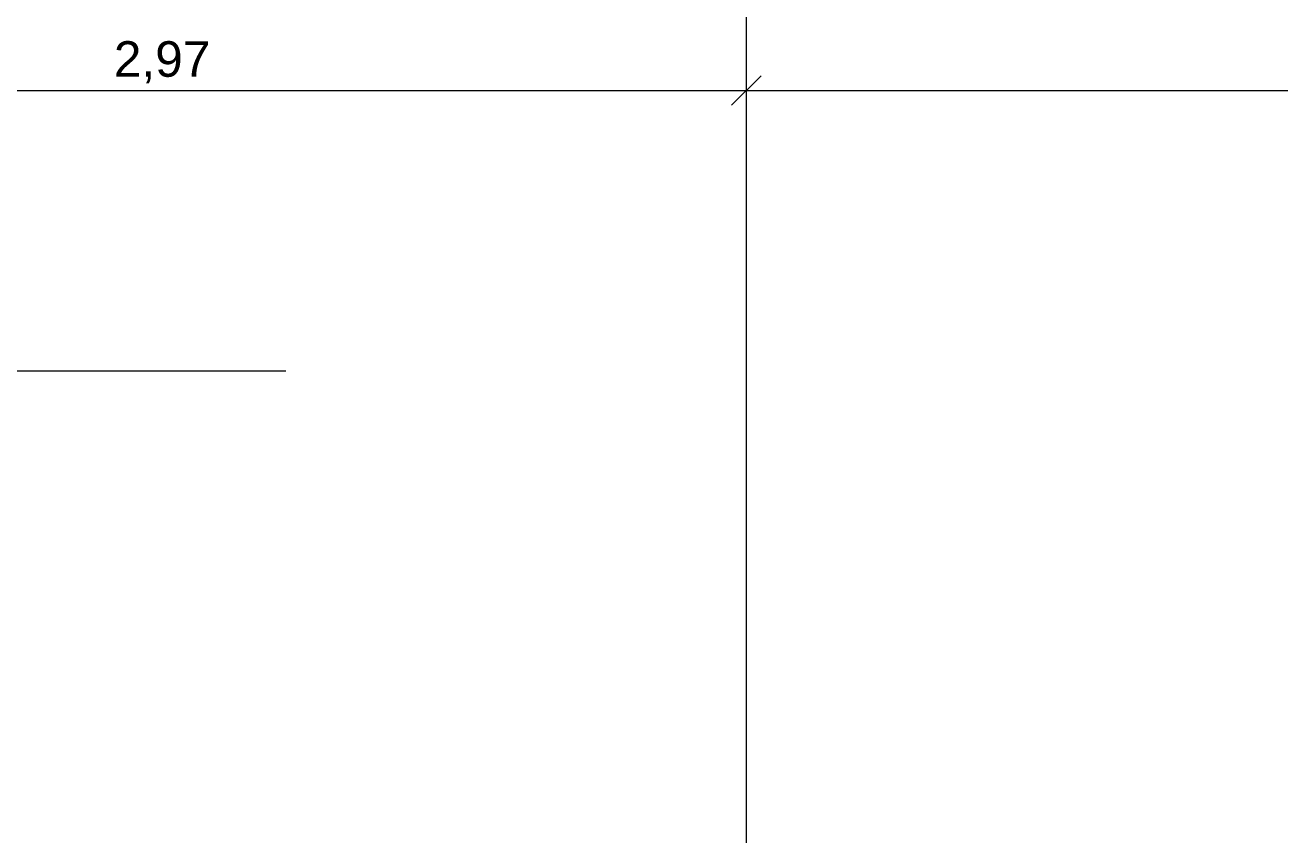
# Model space of a CAD drawing. Header units: metres. Extents: x -22.4 to 53.1, y 133.6 to 157.9.
# Drawn here: x 1.94 to 5.121, y 133.729 to 135.8 of the extents above; entities that cross this region are included whole.
import ezdxf

# ---------------------------------------------------------------- set-up
doc = ezdxf.new("R2010")
doc.units = ezdxf.units.M
doc.header["$MEASUREMENT"] = 0
doc.linetypes.add('Achse', pattern=[0.0023, 0.0015, -0.0008])
doc.linetypes.add('Strichpunktlinie', pattern=[0.006703, 0.003528, -0.001764, 0, -0.001411])
for name, color, linetype in [('00  Raster', 7, 'Continuous'), ('00  Raster Ausbau', 7, 'Continuous'), ('40  Bemaßung 1_50 Achse', 7, 'Continuous'), ('Neubau_40  Bemaßung 1_50 Achse', 7, 'Continuous')]:
    doc.layers.add(name, color=color, linetype=linetype)
doc.styles.add('ERSTELLTER_STIL_1', font='')
doc.styles.get('ERSTELLTER_STIL_1').set_extended_font_data('Arial')

msp = doc.modelspace()

# ---------------------------------------------------------------- linework, layer by layer
at = {"layer": '00  Raster', "color": 7, "linetype": 'Strichpunktlinie', "lineweight": 13, "ltscale": 1000}
msp.add_line((3.7684, 133.7291), (3.7684, 155.8899), dxfattribs=at)
at = {"layer": '00  Raster Ausbau', "color": 9, "linetype": 'Achse', "lineweight": 18, "ltscale": 1000}
msp.add_line((1.6004, 134.9249), (2.6004, 134.9249), dxfattribs=at)
at = {"layer": 'Neubau_40  Bemaßung 1_50 Achse', "color": 7, "linetype": 'Continuous', "lineweight": 13, "ltscale": 1000}
for p, q in [((3.7684, 135.5646), (3.7684, 135.7052)), ((3.8059, 135.6724), (3.7309, 135.5974)), ((0.8004, 135.6349), (3.7684, 135.6349)), ((3.7684, 135.6349), (9.1684, 135.6349))]:
    msp.add_line(p, q, dxfattribs=at)

# ---------------------------------------------------------------- texts
at = {"layer": '40  Bemaßung 1_50 Achse', "color": 7, "linetype": 'Continuous', "lineweight": 13, "insert": (2.1647, 135.6529), "char_height": 0.09, "width": 0.239452, "attachment_point": 7, "style": 'ERSTELLTER_STIL_1'}
msp.add_mtext('\\A1;{\\pql;\\fArial|b0|i0|c0|p38;2,97}', dxfattribs=at)

doc.saveas('drawing.dxf')
